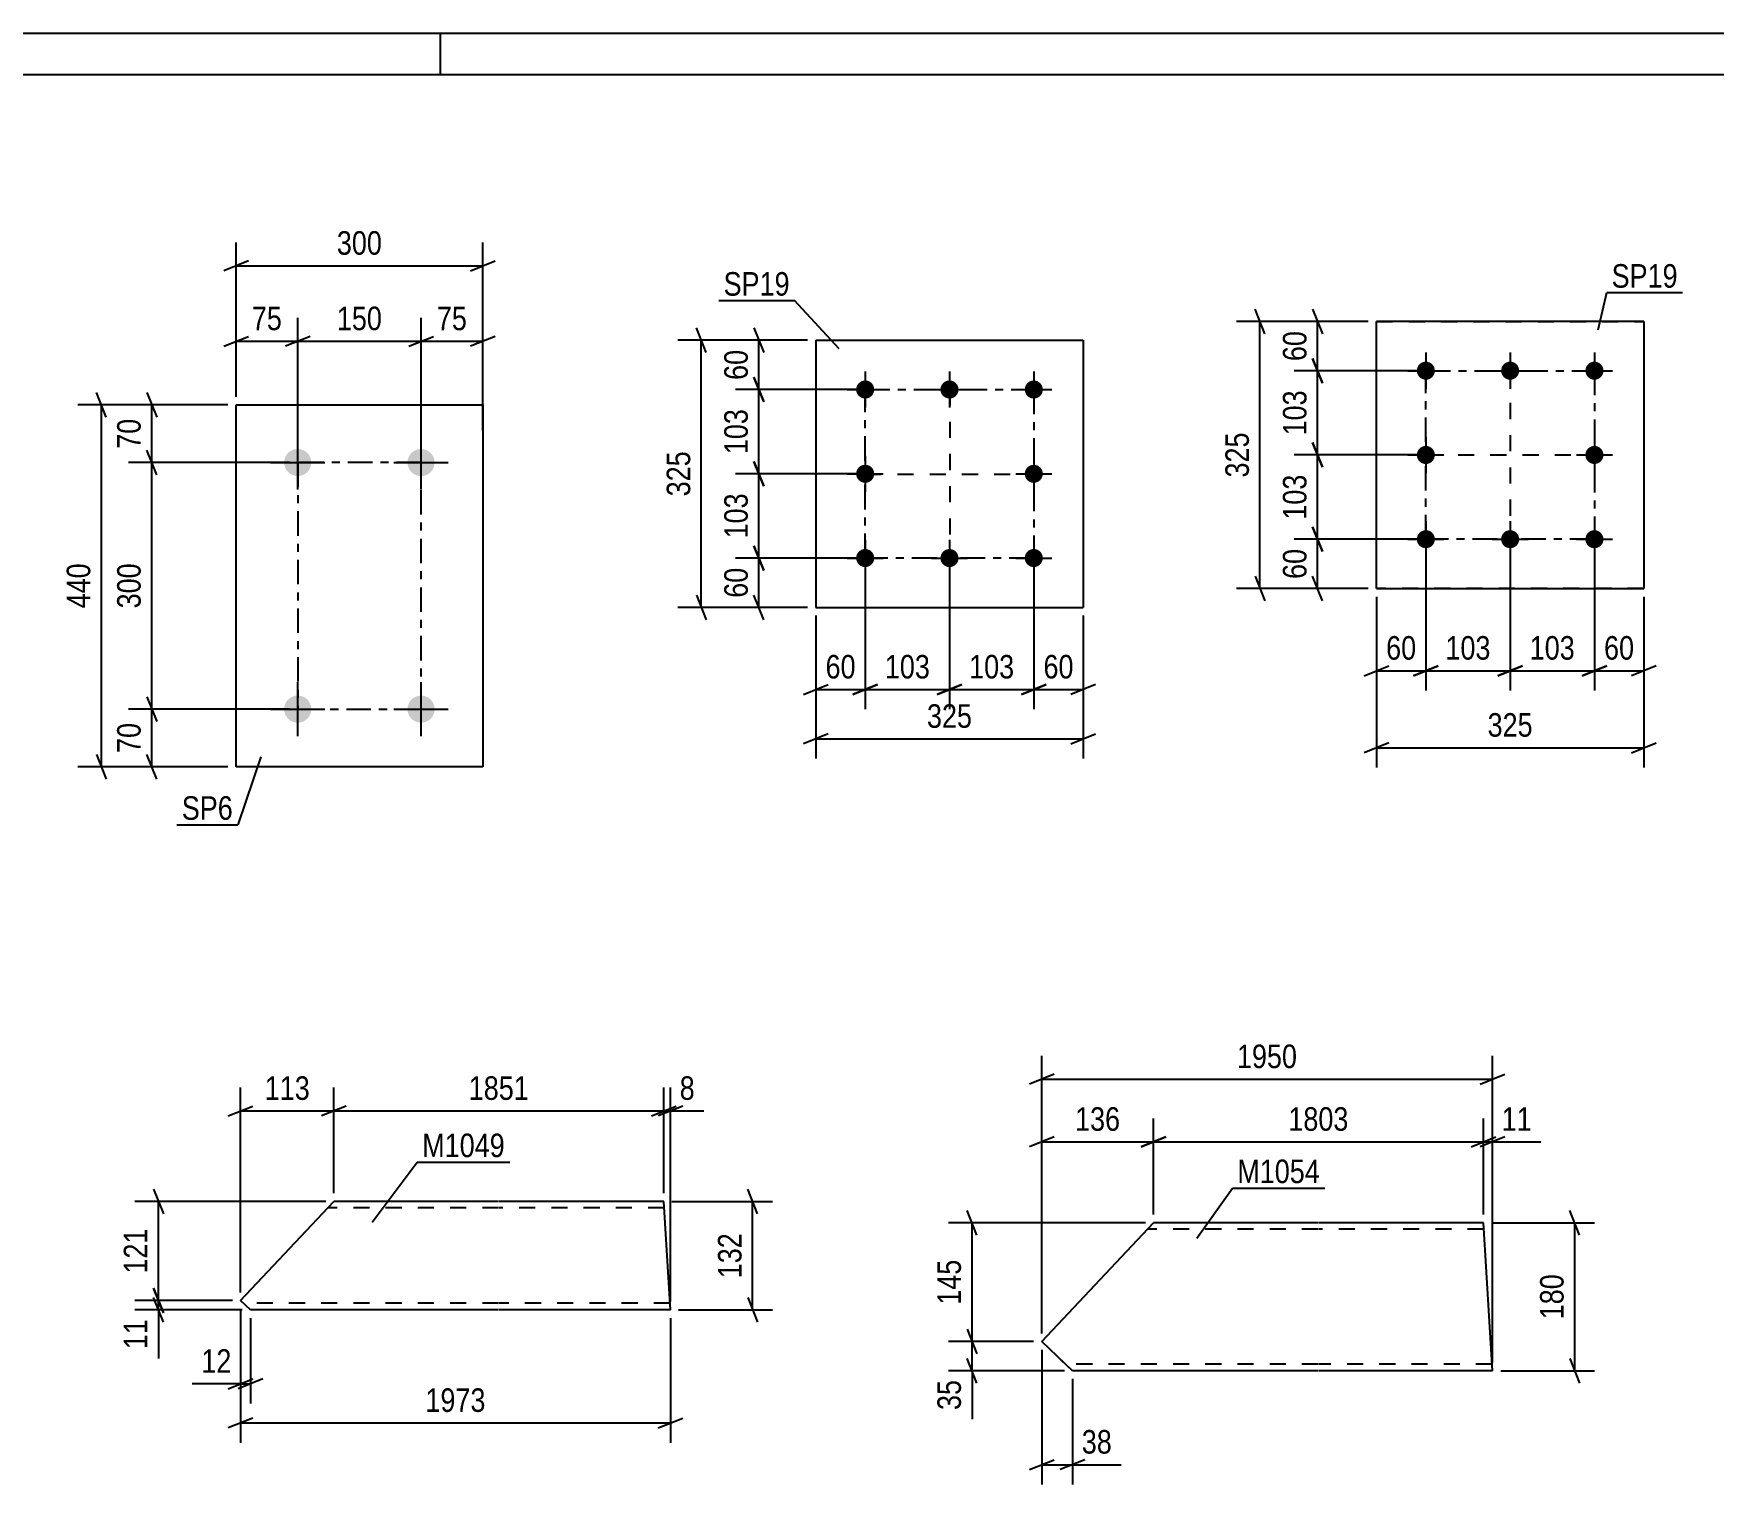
# Model space of a CAD drawing. Header units: millimetres. Extents: x 0 to 3655, y 0 to 1045.
# Drawn here: x 124.5 to 328.8, y 243.5 to 420 of the extents above; entities that cross this region are included whole.
import ezdxf

# ---------------------------------------------------------------- set-up
doc = ezdxf.new("R2010")
doc.units = ezdxf.units.MM
doc.linetypes.add('DXK_LINE_DOT2', pattern=[3.9198, 1.9599, -1.9599])
doc.linetypes.add('DXK_LINE_DOT3', pattern=[5.9187, 2.979, -0.9799, 0.9799, -0.9799])
doc.styles.add('Arial Narrow', font='ARIALN.TTF', dxfattribs={"height": 0.2})

# ---------------------------------------------------------------- blocks, each defined once
blk = doc.blocks.new('Unknown-570387827-1134')
at = {"color": 5, "linetype": 'Continuous'}
for p, q in [((594, 420), (0, 420)), ((174, 415), (174, 420)), ((589, 415), (5, 415))]:
    blk.add_line(p, q, dxfattribs=at)
blk = doc.blocks.new('Part-570387827-1963 - 1947')
at = {"color": 2, "linetype": 'Continuous'}
for p, q in [((247.12, 260.88), (260.73, 275.34)), ((280.73, 275.34), (260.73, 275.34)), ((300.83, 275.34), (280.83, 275.34)), ((301.94, 257.34), (300.83, 275.34)), ((250.88, 257.34), (247.12, 260.88)), ((280.73, 257.34), (250.88, 257.34)), ((301.94, 257.34), (280.83, 257.34))]:
    blk.add_line(p, q, dxfattribs=at)
at = {"color": 7, "linetype": 'DXK_LINE_DOT2'}
for p, q in [((280.73, 274.54), (259.98, 274.54)), ((300.88, 274.54), (280.83, 274.54)), ((250.88, 257.34), (249.18, 258.94)), ((280.73, 258.14), (250.03, 258.14)), ((301.89, 258.14), (280.83, 258.14)), ((301.89, 258.14), (301.88, 258.21))]:
    blk.add_line(p, q, dxfattribs=at)
blk = doc.blocks.new('Part-570387827-2317 - 2301')
at = {"color": 2, "linetype": 'Continuous'}
for p, q in [((149.71, 265.87), (161.06, 277.94)), ((181.06, 277.94), (161.06, 277.94)), ((201.16, 277.94), (181.16, 277.94)), ((201.97, 264.74), (201.16, 277.94)), ((150.91, 264.74), (149.71, 265.87)), ((181.06, 264.74), (150.91, 264.74)), ((201.97, 264.74), (181.16, 264.74))]:
    blk.add_line(p, q, dxfattribs=at)
at = {"color": 7, "linetype": 'DXK_LINE_DOT2'}
for p, q in [((181.06, 277.14), (160.31, 277.14)), ((201.21, 277.14), (181.16, 277.14)), ((201.92, 265.54), (201.92, 265.6)), ((181.06, 265.54), (150.06, 265.54)), ((201.92, 265.54), (181.16, 265.54))]:
    blk.add_line(p, q, dxfattribs=at)
blk = doc.blocks.new('Bolt-570387827-3365 - 3331')
at = {"linetype": 'Continuous'}
for points in [[(156.65, 369.47, -1), (156.65, 366.17, -1)], [(171.65, 369.47, -1), (171.65, 366.17, -1)], [(156.65, 339.47, -1), (156.65, 336.17, -1)], [(171.65, 339.47, -1), (171.65, 336.17, -1)]]:
    blk.add_hatch(color=1, dxfattribs=at).paths.add_polyline_path(points)
at = {"color": 1, "linetype": 'Continuous'}
for p, q in [((156.65, 364.52), (156.65, 371.12)), ((171.65, 364.52), (171.65, 371.12)), ((153.35, 367.82), (159.95, 367.82)), ((168.35, 367.82), (174.95, 367.82)), ((156.65, 334.52), (156.65, 341.12)), ((171.65, 334.52), (171.65, 341.12)), ((153.35, 337.82), (159.95, 337.82)), ((168.35, 337.82), (174.95, 337.82))]:
    blk.add_line(p, q, dxfattribs=at)
blk = doc.blocks.new('Part-570387827-3380 - 3331')
at = {"color": 2, "linetype": 'Continuous'}
for p, q in [((149.15, 330.82), (149.15, 374.82)), ((149.15, 374.82), (179.15, 374.82)), ((179.15, 374.82), (179.15, 330.82)), ((179.15, 330.82), (149.15, 330.82))]:
    blk.add_line(p, q, dxfattribs=at)
blk = doc.blocks.new('Part-570387827-3588 - 3539')
at = {"color": 2, "linetype": 'Continuous'}
for p, q in [((219.66, 382.7), (219.66, 350.2)), ((219.66, 382.7), (252.16, 382.7)), ((252.16, 382.7), (252.16, 350.2)), ((219.66, 350.2), (252.16, 350.2))]:
    blk.add_line(p, q, dxfattribs=at)
blk = doc.blocks.new('Bolt-570387827-3573 - 3539')
at = {"linetype": 'Continuous'}
for points in [[(225.66, 377.8, -1), (225.66, 375.6, -1)], [(235.91, 377.8, -1), (235.91, 375.6, -1)], [(246.16, 377.8, -1), (246.16, 375.6, -1)], [(225.66, 367.55, -1), (225.66, 365.35, -1)], [(246.16, 367.55, -1), (246.16, 365.35, -1)], [(225.66, 357.3, -1), (225.66, 355.1, -1)], [(235.91, 357.3, -1), (235.91, 355.1, -1)], [(246.16, 357.3, -1), (246.16, 355.1, -1)]]:
    blk.add_hatch(color=1, dxfattribs=at).paths.add_polyline_path(points)
at = {"color": 1, "linetype": 'Continuous'}
for p, q in [((225.66, 378.9), (225.66, 374.5)), ((235.91, 378.9), (235.91, 374.5)), ((246.16, 378.9), (246.16, 374.5)), ((223.46, 376.7), (227.86, 376.7)), ((233.71, 376.7), (238.11, 376.7)), ((243.96, 376.7), (248.36, 376.7)), ((225.66, 368.65), (225.66, 364.25)), ((246.16, 368.65), (246.16, 364.25)), ((223.46, 366.45), (227.86, 366.45)), ((243.96, 366.45), (248.36, 366.45)), ((225.66, 358.4), (225.66, 354)), ((235.91, 358.4), (235.91, 354)), ((246.16, 358.4), (246.16, 354)), ((223.46, 356.2), (227.86, 356.2)), ((233.71, 356.2), (238.11, 356.2)), ((243.96, 356.2), (248.36, 356.2))]:
    blk.add_line(p, q, dxfattribs=at)
blk = doc.blocks.new('Part-570387827-3705 - 3689')
at = {"color": 2, "linetype": 'Continuous'}
for p, q in [((287.84, 352.49), (287.84, 384.99)), ((320.34, 384.99), (287.84, 384.99)), ((320.34, 384.99), (320.34, 352.49)), ((287.84, 352.49), (320.34, 352.49))]:
    blk.add_line(p, q, dxfattribs=at)
at = {"color": 7, "linetype": 'DXK_LINE_DOT2'}
for p, q in [((287.84, 384.99), (320.34, 384.99)), ((320.34, 352.49), (287.84, 352.49))]:
    blk.add_line(p, q, dxfattribs=at)
blk = doc.blocks.new('Bolt-570387827-3738 - 3689')
at = {"linetype": 'Continuous'}
for points in [[(293.84, 380.09, -1), (293.84, 377.89, -1)], [(304.09, 380.09, -1), (304.09, 377.89, -1)], [(314.34, 380.09, -1), (314.34, 377.89, -1)], [(293.84, 369.84, -1), (293.84, 367.64, -1)], [(314.34, 369.84, -1), (314.34, 367.64, -1)], [(293.84, 359.59, -1), (293.84, 357.39, -1)], [(304.09, 359.59, -1), (304.09, 357.39, -1)], [(314.34, 359.59, -1), (314.34, 357.39, -1)]]:
    blk.add_hatch(color=1, dxfattribs=at).paths.add_polyline_path(points)
at = {"color": 1, "linetype": 'Continuous'}
for p, q in [((293.84, 381.19), (293.84, 376.79)), ((304.09, 381.19), (304.09, 376.79)), ((314.34, 381.19), (314.34, 376.79)), ((291.64, 378.99), (296.04, 378.99)), ((301.89, 378.99), (306.29, 378.99)), ((312.14, 378.99), (316.54, 378.99)), ((293.84, 370.94), (293.84, 366.54)), ((314.34, 370.94), (314.34, 366.54)), ((291.64, 368.74), (296.04, 368.74)), ((312.14, 368.74), (316.54, 368.74)), ((293.84, 360.69), (293.84, 356.29)), ((304.09, 360.69), (304.09, 356.29)), ((314.34, 360.69), (314.34, 356.29)), ((291.64, 358.49), (296.04, 358.49)), ((301.89, 358.49), (306.29, 358.49)), ((312.14, 358.49), (316.54, 358.49))]:
    blk.add_line(p, q, dxfattribs=at)
blk = doc.blocks.new('Rectangle-570387827-3465 - 3331')
at = {"color": 1, "linetype": 'DXK_LINE_DOT3'}
blk.add_lwpolyline([(156.65, 337.82), (171.65, 337.82), (171.65, 367.82), (156.65, 367.82), (156.65, 337.82)], close=True, dxfattribs=at)
blk = doc.blocks.new('Rectangle-570387827-3675 - 3539')
at = {"color": 1, "linetype": 'DXK_LINE_DOT3'}
blk.add_lwpolyline([(225.66, 376.7), (246.16, 376.7), (246.16, 356.2), (225.66, 356.2), (225.66, 376.7)], close=True, dxfattribs=at)
blk = doc.blocks.new('Rectangle-570387827-3825 - 3689')
at = {"color": 1, "linetype": 'DXK_LINE_DOT3'}
blk.add_lwpolyline([(293.84, 378.99), (314.34, 378.99), (314.34, 358.49), (293.84, 358.49), (293.84, 378.99)], close=True, dxfattribs=at)
blk = doc.blocks.new('Line-570387827-3668 - 3539')
at = {"color": 1, "linetype": 'DXK_LINE_DOT2'}
blk.add_line((235.96, 376.7), (235.96, 356.2), dxfattribs=at)
blk = doc.blocks.new('Line-570387827-3818 - 3689')
at = {"color": 1, "linetype": 'DXK_LINE_DOT2'}
blk.add_line((304.09, 378.99), (304.09, 358.49), dxfattribs=at)
blk = doc.blocks.new('Line-570387827-3661 - 3539')
at = {"color": 1, "linetype": 'DXK_LINE_DOT2'}
blk.add_line((225.66, 366.4), (246.16, 366.4), dxfattribs=at)
blk = doc.blocks.new('Line-570387827-3811 - 3689')
at = {"color": 1, "linetype": 'DXK_LINE_DOT2'}
blk.add_line((293.84, 368.74), (314.34, 368.74), dxfattribs=at)
blk = doc.blocks.new('StraightDimension-570387827-2035 - 1947')
at = {"color": 7, "linetype": 'Continuous'}
for p, q in [((247.12, 261.88), (247.12, 295.65)), ((301.94, 258.34), (301.94, 295.65)), ((248.62, 293.4), (245.62, 292.2)), ((247.12, 292.8), (301.94, 292.8)), ((300.44, 292.2), (303.44, 293.4))]:
    blk.add_line(p, q, dxfattribs=at)
at = {"color": 0}
blk.add_wipeout([(278.79, 293.55), (278.79, 297.75), (270.27, 297.75), (270.27, 293.55)], dxfattribs=at)
at = {"color": 3, "style": 'Arial Narrow'}
blk.add_text('1950', height=2.863, dxfattribs=at).set_placement((270.87, 294.15))
blk = doc.blocks.new('StraightDimension-570387827-10263 - 1947')
at = {"color": 7, "linetype": 'Continuous'}
for p, q in [((300.83, 276.34), (300.83, 288.03)), ((301.94, 258.34), (301.94, 288.03)), ((299.33, 284.58), (302.33, 285.78)), ((303.44, 285.78), (300.44, 284.58)), ((300.83, 285.18), (301.94, 285.18))]:
    blk.add_line(p, q, dxfattribs=at)
at = {"color": 0}
blk.add_wipeout([(307.32, 285.93), (307.32, 290.13), (302.46, 290.13), (302.46, 285.93)], dxfattribs=at)
at = {"color": 7, "linetype": 'Continuous'}
blk.add_line((301.94, 285.18), (307.84, 285.18), dxfattribs=at)
blk.add_line((301.94, 285.18), (307.84, 285.18), dxfattribs=at)
at = {"color": 3, "style": 'Arial Narrow'}
blk.add_text('11', height=2.863, dxfattribs=at).set_placement((303.06, 286.53))
blk = doc.blocks.new('StraightDimension-570387827-2046 - 1947')
at = {"color": 7, "linetype": 'Continuous'}
for p, q in [((312.54, 273.84), (311.34, 276.84)), ((301.83, 275.34), (314.34, 275.34)), ((311.94, 257.34), (311.94, 275.34)), ((311.34, 258.84), (312.54, 255.84)), ((302.94, 257.34), (314.34, 257.34))]:
    blk.add_line(p, q, dxfattribs=at)
at = {"color": 0}
blk.add_wipeout([(311.19, 269.69), (306.99, 269.69), (306.99, 263), (311.19, 263)], dxfattribs=at)
at = {"color": 3, "style": 'Arial Narrow'}
blk.add_text('180', height=2.863, rotation=90.0002, dxfattribs=at).set_placement((310.59, 263.6))
blk = doc.blocks.new('StraightDimension-570387827-10264 - 1947')
at = {"color": 7, "linetype": 'Continuous'}
for p, q in [((260.73, 276.34), (260.73, 288.03)), ((300.83, 276.34), (300.83, 288.03)), ((262.23, 285.78), (259.23, 284.58)), ((260.73, 285.18), (300.83, 285.18)), ((299.33, 284.58), (302.33, 285.78))]:
    blk.add_line(p, q, dxfattribs=at)
at = {"color": 0}
blk.add_wipeout([(285.04, 285.93), (285.04, 290.13), (276.52, 290.13), (276.52, 285.93)], dxfattribs=at)
at = {"color": 3, "style": 'Arial Narrow'}
blk.add_text('1803', height=2.863, dxfattribs=at).set_placement((277.12, 286.53))
blk = doc.blocks.new('StraightDimension-570387827-10265 - 1947')
at = {"color": 7, "linetype": 'Continuous'}
for p, q in [((247.12, 261.88), (247.12, 288.03)), ((260.73, 276.34), (260.73, 288.03)), ((248.62, 285.78), (245.62, 284.58)), ((247.12, 285.18), (260.73, 285.18)), ((259.23, 284.58), (262.23, 285.78))]:
    blk.add_line(p, q, dxfattribs=at)
at = {"color": 0}
blk.add_wipeout([(257.27, 285.93), (257.27, 290.13), (250.58, 290.13), (250.58, 285.93)], dxfattribs=at)
at = {"color": 3, "style": 'Arial Narrow'}
blk.add_text('136', height=2.863, dxfattribs=at).set_placement((251.18, 286.53))
blk = doc.blocks.new('StraightDimension-570387827-10419 - 1947')
at = {"color": 7, "linetype": 'Continuous'}
for p, q in [((239.25, 273.84), (238.05, 276.84)), ((259.73, 275.34), (235.8, 275.34)), ((238.65, 260.88), (238.65, 275.34)), ((238.05, 262.38), (239.25, 259.38)), ((246.12, 260.88), (235.8, 260.88))]:
    blk.add_line(p, q, dxfattribs=at)
at = {"color": 0}
blk.add_wipeout([(237.9, 271.45), (233.7, 271.45), (233.7, 264.77), (237.9, 264.77)], dxfattribs=at)
at = {"color": 3, "style": 'Arial Narrow'}
blk.add_text('145', height=2.863, rotation=90.0002, dxfattribs=at).set_placement((237.3, 265.37))
blk = doc.blocks.new('StraightDimension-570387827-10420 - 1947')
at = {"color": 7, "linetype": 'Continuous'}
for p, q in [((238.05, 262.38), (239.25, 259.38)), ((246.12, 260.88), (235.8, 260.88)), ((238.65, 257.34), (238.65, 260.88)), ((239.25, 255.84), (238.05, 258.84)), ((249.88, 257.34), (235.8, 257.34))]:
    blk.add_line(p, q, dxfattribs=at)
at = {"color": 0}
blk.add_wipeout([(237.9, 256.82), (233.7, 256.82), (233.7, 251.96), (237.9, 251.96)], dxfattribs=at)
at = {"color": 7, "linetype": 'Continuous'}
blk.add_line((238.65, 257.34), (238.65, 251.44), dxfattribs=at)
blk.add_line((238.65, 257.34), (238.65, 251.44), dxfattribs=at)
at = {"color": 3, "style": 'Arial Narrow'}
blk.add_text('35', height=2.863, rotation=90.0002, dxfattribs=at).set_placement((237.3, 252.56))
blk = doc.blocks.new('StraightDimension-570387827-10464 - 1947')
at = {"color": 7, "linetype": 'Continuous'}
for p, q in [((247.12, 259.88), (247.12, 243.51)), ((250.88, 256.34), (250.88, 243.51)), ((245.62, 245.31), (248.62, 246.51)), ((247.12, 245.91), (250.88, 245.91)), ((252.38, 246.51), (249.38, 245.31))]:
    blk.add_line(p, q, dxfattribs=at)
at = {"color": 0}
blk.add_wipeout([(256.26, 246.66), (256.26, 250.86), (251.4, 250.86), (251.4, 246.66)], dxfattribs=at)
at = {"color": 7, "linetype": 'Continuous'}
blk.add_line((250.88, 245.91), (256.78, 245.91), dxfattribs=at)
blk.add_line((250.88, 245.91), (256.78, 245.91), dxfattribs=at)
at = {"color": 3, "style": 'Arial Narrow'}
blk.add_text('38', height=2.863, dxfattribs=at).set_placement((252, 247.26))
blk = doc.blocks.new('StraightDimension-570387827-2401 - 2301')
at = {"color": 7, "linetype": 'Continuous'}
for p, q in [((202.16, 277.94), (214.37, 277.94)), ((212.57, 276.44), (211.37, 279.44)), ((211.97, 264.74), (211.97, 277.94)), ((211.37, 266.24), (212.57, 263.24)), ((202.97, 264.74), (214.37, 264.74))]:
    blk.add_line(p, q, dxfattribs=at)
at = {"color": 0}
blk.add_wipeout([(211.22, 274.68), (207.02, 274.68), (207.02, 267.99), (211.22, 267.99)], dxfattribs=at)
at = {"color": 3, "style": 'Arial Narrow'}
blk.add_text('132', height=2.863, rotation=90.0002, dxfattribs=at).set_placement((210.62, 268.59))
blk = doc.blocks.new('StraightDimension-570387827-2349 - 2301')
at = {"color": 7, "linetype": 'Continuous'}
for p, q in [((201.16, 278.94), (201.16, 291.79)), ((201.97, 265.74), (201.97, 291.79)), ((199.66, 288.34), (202.66, 289.54)), ((203.47, 289.54), (200.47, 288.34)), ((201.16, 288.94), (201.97, 288.94))]:
    blk.add_line(p, q, dxfattribs=at)
at = {"color": 0}
blk.add_wipeout([(205.52, 289.69), (205.52, 293.89), (202.5, 293.89), (202.5, 289.69)], dxfattribs=at)
at = {"color": 7, "linetype": 'Continuous'}
blk.add_line((201.97, 288.94), (206.05, 288.94), dxfattribs=at)
blk.add_line((201.97, 288.94), (206.05, 288.94), dxfattribs=at)
at = {"color": 3, "style": 'Arial Narrow'}
blk.add_text('8', height=2.86, dxfattribs=at).set_placement((203.1, 290.29))
blk = doc.blocks.new('StraightDimension-570387827-2333 - 2301')
at = {"color": 7, "linetype": 'Continuous'}
for p, q in [((161.06, 278.94), (161.06, 291.79)), ((201.16, 278.94), (201.16, 291.79)), ((162.56, 289.54), (159.56, 288.34)), ((161.06, 288.94), (201.16, 288.94)), ((199.66, 288.34), (202.66, 289.54))]:
    blk.add_line(p, q, dxfattribs=at)
at = {"color": 0}
blk.add_wipeout([(185.37, 289.69), (185.37, 293.89), (176.85, 293.89), (176.85, 289.69)], dxfattribs=at)
at = {"color": 3, "style": 'Arial Narrow'}
blk.add_text('1851', height=2.863, dxfattribs=at).set_placement((177.45, 290.29))
blk = doc.blocks.new('StraightDimension-570387827-2320 - 2301')
at = {"color": 7, "linetype": 'Continuous'}
for p, q in [((149.71, 266.87), (149.71, 291.79)), ((161.06, 278.94), (161.06, 291.79)), ((148.21, 288.34), (151.21, 289.54)), ((149.71, 288.94), (161.06, 288.94)), ((162.56, 289.54), (159.56, 288.34))]:
    blk.add_line(p, q, dxfattribs=at)
at = {"color": 0}
blk.add_wipeout([(158.73, 289.69), (158.73, 293.89), (152.04, 293.89), (152.04, 289.69)], dxfattribs=at)
at = {"color": 3, "style": 'Arial Narrow'}
blk.add_text('113', height=2.863, dxfattribs=at).set_placement((152.64, 290.29))
blk = doc.blocks.new('StraightDimension-570387827-2363 - 2301')
at = {"color": 7, "linetype": 'Continuous'}
for p, q in [((149.71, 264.87), (149.71, 253.34)), ((150.91, 263.74), (150.91, 253.34)), ((148.21, 255.14), (151.21, 256.34)), ((152.41, 256.34), (149.41, 255.14)), ((149.71, 255.74), (150.91, 255.74))]:
    blk.add_line(p, q, dxfattribs=at)
at = {"color": 0}
blk.add_wipeout([(149.19, 256.49), (149.19, 260.69), (144.33, 260.69), (144.33, 256.49)], dxfattribs=at)
at = {"color": 7, "linetype": 'Continuous'}
blk.add_line((149.71, 255.74), (143.8, 255.74), dxfattribs=at)
blk.add_line((149.71, 255.74), (143.8, 255.74), dxfattribs=at)
at = {"color": 3, "style": 'Arial Narrow'}
blk.add_text('12', height=2.863, dxfattribs=at).set_placement((144.93, 257.09))
blk = doc.blocks.new('StraightDimension-570387827-2390 - 2301')
at = {"color": 7, "linetype": 'Continuous'}
for p, q in [((149.71, 264.87), (149.71, 248.58)), ((201.97, 263.74), (201.97, 248.58)), ((151.21, 251.58), (148.21, 250.38)), ((200.47, 250.38), (203.47, 251.58)), ((149.71, 250.98), (201.97, 250.98))]:
    blk.add_line(p, q, dxfattribs=at)
at = {"color": 0}
blk.add_wipeout([(180.1, 251.73), (180.1, 255.93), (171.58, 255.93), (171.58, 251.73)], dxfattribs=at)
at = {"color": 3, "style": 'Arial Narrow'}
blk.add_text('1973', height=2.863, dxfattribs=at).set_placement((172.18, 252.33))
blk = doc.blocks.new('StraightDimension-570387827-2415 - 2301')
at = {"color": 7, "linetype": 'Continuous'}
for p, q in [((148.71, 265.87), (136.86, 265.87)), ((139.11, 267.37), (140.31, 264.37)), ((140.31, 263.24), (139.11, 266.24)), ((139.71, 264.74), (139.71, 265.87)), ((149.91, 264.74), (136.86, 264.74))]:
    blk.add_line(p, q, dxfattribs=at)
at = {"color": 0}
blk.add_wipeout([(138.96, 264.21), (134.76, 264.21), (134.76, 259.36), (138.96, 259.36)], dxfattribs=at)
at = {"color": 7, "linetype": 'Continuous'}
blk.add_line((139.71, 264.74), (139.71, 258.83), dxfattribs=at)
blk.add_line((139.71, 264.74), (139.71, 258.83), dxfattribs=at)
at = {"color": 3, "style": 'Arial Narrow'}
blk.add_text('11', height=2.863, rotation=90.0002, dxfattribs=at).set_placement((138.36, 259.96))
blk = doc.blocks.new('StraightDimension-570387827-2431 - 2301')
at = {"color": 7, "linetype": 'Continuous'}
for p, q in [((160.06, 277.94), (136.86, 277.94)), ((139.11, 279.44), (140.31, 276.44)), ((139.71, 265.87), (139.71, 277.94)), ((148.71, 265.87), (136.86, 265.87)), ((140.31, 264.37), (139.11, 267.37))]:
    blk.add_line(p, q, dxfattribs=at)
at = {"color": 0}
blk.add_wipeout([(138.96, 275.25), (134.76, 275.25), (134.76, 268.56), (138.96, 268.56)], dxfattribs=at)
at = {"color": 3, "style": 'Arial Narrow'}
blk.add_text('121', height=2.863, rotation=90.0002, dxfattribs=at).set_placement((138.36, 269.16))
blk = doc.blocks.new('StraightDimension-570387827-3424 - 3331')
at = {"color": 7, "linetype": 'Continuous'}
for p, q in [((133.37, 373.32), (132.17, 376.32)), ((148.15, 374.82), (129.92, 374.82)), ((132.77, 330.82), (132.77, 374.82)), ((132.17, 332.32), (133.37, 329.32)), ((148.15, 330.82), (129.92, 330.82))]:
    blk.add_line(p, q, dxfattribs=at)
at = {"color": 0}
blk.add_wipeout([(132.02, 356.16), (127.82, 356.16), (127.82, 349.48), (132.02, 349.48)], dxfattribs=at)
at = {"color": 3, "style": 'Arial Narrow'}
blk.add_text('440', height=2.863, rotation=90.0002, dxfattribs=at).set_placement((131.42, 350.08))
blk = doc.blocks.new('StraightDimension-570387827-3445 - 3331')
at = {"color": 7, "linetype": 'Continuous'}
for p, q in [((155.65, 367.82), (136.05, 367.82)), ((139.5, 366.32), (138.3, 369.32)), ((138.9, 337.82), (138.9, 367.82)), ((138.3, 339.32), (139.5, 336.32)), ((155.65, 337.82), (136.05, 337.82))]:
    blk.add_line(p, q, dxfattribs=at)
at = {"color": 0}
blk.add_wipeout([(138.15, 356.16), (133.95, 356.16), (133.95, 349.48), (138.15, 349.48)], dxfattribs=at)
at = {"color": 3, "style": 'Arial Narrow'}
blk.add_text('300', height=2.863, rotation=90.0002, dxfattribs=at).set_placement((137.55, 350.08))
blk = doc.blocks.new('StraightDimension-570387827-3435 - 3331')
at = {"color": 7, "linetype": 'Continuous'}
for p, q in [((138.3, 339.32), (139.5, 336.32)), ((155.65, 337.82), (136.05, 337.82)), ((138.9, 330.82), (138.9, 337.82)), ((139.5, 329.32), (138.3, 332.32)), ((148.15, 330.82), (136.05, 330.82))]:
    blk.add_line(p, q, dxfattribs=at)
at = {"color": 0}
blk.add_wipeout([(138.15, 336.75), (133.95, 336.75), (133.95, 331.89), (138.15, 331.89)], dxfattribs=at)
at = {"color": 3, "style": 'Arial Narrow'}
blk.add_text('70', height=2.863, rotation=90.0002, dxfattribs=at).set_placement((137.55, 332.49))
blk = doc.blocks.new('StraightDimension-570387827-3455 - 3331')
at = {"color": 7, "linetype": 'Continuous'}
for p, q in [((138.3, 376.32), (139.5, 373.32)), ((148.15, 374.82), (136.05, 374.82)), ((138.9, 367.82), (138.9, 374.82)), ((155.65, 367.82), (136.05, 367.82)), ((139.5, 366.32), (138.3, 369.32))]:
    blk.add_line(p, q, dxfattribs=at)
at = {"color": 0}
blk.add_wipeout([(138.15, 373.75), (133.95, 373.75), (133.95, 368.89), (138.15, 368.89)], dxfattribs=at)
at = {"color": 3, "style": 'Arial Narrow'}
blk.add_text('70', height=2.863, rotation=90.0002, dxfattribs=at).set_placement((137.55, 369.49))
blk = doc.blocks.new('StraightDimension-570387827-10200 - 3331')
at = {"color": 7, "linetype": 'Continuous'}
for p, q in [((171.65, 368.82), (171.65, 385.42)), ((179.15, 371.67), (179.15, 385.42)), ((170.15, 381.97), (173.15, 383.17)), ((171.65, 382.57), (179.15, 382.57)), ((180.65, 383.17), (177.65, 381.97))]:
    blk.add_line(p, q, dxfattribs=at)
at = {"color": 0}
blk.add_wipeout([(177.83, 383.32), (177.83, 387.52), (172.97, 387.52), (172.97, 383.32)], dxfattribs=at)
at = {"color": 3, "style": 'Arial Narrow'}
blk.add_text('75', height=2.863, dxfattribs=at).set_placement((173.57, 383.92))
blk = doc.blocks.new('StraightDimension-570387827-10201 - 3331')
at = {"color": 7, "linetype": 'Continuous'}
for p, q in [((156.65, 368.82), (156.65, 385.42)), ((171.65, 368.82), (171.65, 385.42)), ((158.15, 383.17), (155.15, 381.97)), ((156.65, 382.57), (171.65, 382.57)), ((170.15, 381.97), (173.15, 383.17))]:
    blk.add_line(p, q, dxfattribs=at)
at = {"color": 0}
blk.add_wipeout([(167.49, 383.32), (167.49, 387.52), (160.81, 387.52), (160.81, 383.32)], dxfattribs=at)
at = {"color": 3, "style": 'Arial Narrow'}
blk.add_text('150', height=2.863, dxfattribs=at).set_placement((161.41, 383.92))
blk = doc.blocks.new('StraightDimension-570387827-10202 - 3331')
at = {"color": 7, "linetype": 'Continuous'}
for p, q in [((149.15, 375.82), (149.15, 385.42)), ((156.65, 368.82), (156.65, 385.42)), ((147.65, 381.97), (150.65, 383.17)), ((149.15, 382.57), (156.65, 382.57)), ((158.15, 383.17), (155.15, 381.97))]:
    blk.add_line(p, q, dxfattribs=at)
at = {"color": 0}
blk.add_wipeout([(155.33, 383.32), (155.33, 387.52), (150.47, 387.52), (150.47, 383.32)], dxfattribs=at)
at = {"color": 3, "style": 'Arial Narrow'}
blk.add_text('75', height=2.863, dxfattribs=at).set_placement((151.07, 383.92))
blk = doc.blocks.new('StraightDimension-570387827-10231 - 3331')
at = {"color": 7, "linetype": 'Continuous'}
for p, q in [((149.15, 375.82), (149.15, 394.6)), ((179.15, 375.82), (179.15, 394.6)), ((150.65, 392.35), (147.65, 391.15)), ((177.65, 391.15), (180.65, 392.35)), ((149.15, 391.75), (179.15, 391.75))]:
    blk.add_line(p, q, dxfattribs=at)
at = {"color": 0}
blk.add_wipeout([(167.49, 392.5), (167.49, 396.7), (160.81, 396.7), (160.81, 392.5)], dxfattribs=at)
at = {"color": 3, "style": 'Arial Narrow'}
blk.add_text('300', height=2.863, dxfattribs=at).set_placement((161.41, 393.1))
blk = doc.blocks.new('StraightDimension-570387827-3604 - 3539')
at = {"color": 7, "linetype": 'Continuous'}
for p, q in [((212.13, 384.2), (213.33, 381.2)), ((218.66, 382.7), (209.88, 382.7)), ((212.73, 376.7), (212.73, 382.7)), ((213.33, 375.2), (212.13, 378.2)), ((224.66, 376.7), (209.88, 376.7))]:
    blk.add_line(p, q, dxfattribs=at)
at = {"color": 0}
blk.add_wipeout([(211.98, 382.13), (207.78, 382.13), (207.78, 377.27), (211.98, 377.27)], dxfattribs=at)
at = {"color": 3, "style": 'Arial Narrow'}
blk.add_text('60', height=2.863, rotation=90.0002, dxfattribs=at).set_placement((211.38, 377.87))
blk = doc.blocks.new('StraightDimension-570387827-3590 - 3539')
at = {"color": 7, "linetype": 'Continuous'}
for p, q in [((212.13, 357.7), (213.33, 354.7)), ((224.66, 356.2), (209.88, 356.2)), ((212.73, 350.2), (212.73, 356.2)), ((213.33, 348.7), (212.13, 351.7)), ((218.66, 350.2), (209.88, 350.2))]:
    blk.add_line(p, q, dxfattribs=at)
at = {"color": 0}
blk.add_wipeout([(211.98, 355.63), (207.78, 355.63), (207.78, 350.77), (211.98, 350.77)], dxfattribs=at)
at = {"color": 3, "style": 'Arial Narrow'}
blk.add_text('60', height=2.863, rotation=90.0002, dxfattribs=at).set_placement((211.38, 351.37))
blk = doc.blocks.new('StraightDimension-570387827-3615 - 3539')
at = {"color": 7, "linetype": 'Continuous'}
for p, q in [((225.66, 355.2), (225.66, 337.8)), ((219.66, 349.2), (219.66, 337.8)), ((218.16, 339.6), (221.16, 340.8)), ((219.66, 340.2), (225.66, 340.2)), ((227.16, 340.8), (224.16, 339.6))]:
    blk.add_line(p, q, dxfattribs=at)
at = {"color": 0}
blk.add_wipeout([(225.09, 340.95), (225.09, 345.15), (220.24, 345.15), (220.24, 340.95)], dxfattribs=at)
at = {"color": 3, "style": 'Arial Narrow'}
blk.add_text('60', height=2.863, dxfattribs=at).set_placement((220.84, 341.55))
blk = doc.blocks.new('StraightDimension-570387827-3629 - 3539')
at = {"color": 7, "linetype": 'Continuous'}
for p, q in [((246.16, 355.2), (246.16, 337.8)), ((252.16, 349.2), (252.16, 337.8)), ((244.66, 339.6), (247.66, 340.8)), ((246.16, 340.2), (252.16, 340.2)), ((253.66, 340.8), (250.66, 339.6))]:
    blk.add_line(p, q, dxfattribs=at)
at = {"color": 0}
blk.add_wipeout([(251.59, 340.95), (251.59, 345.15), (246.74, 345.15), (246.74, 340.95)], dxfattribs=at)
at = {"color": 3, "style": 'Arial Narrow'}
blk.add_text('60', height=2.863, dxfattribs=at).set_placement((247.34, 341.55))
blk = doc.blocks.new('StraightDimension-570387827-3640 - 3539')
at = {"color": 7, "linetype": 'Continuous'}
for p, q in [((219.66, 349.2), (219.66, 331.8)), ((252.16, 349.2), (252.16, 331.8)), ((221.16, 334.8), (218.16, 333.6)), ((219.66, 334.2), (252.16, 334.2)), ((250.66, 333.6), (253.66, 334.8))]:
    blk.add_line(p, q, dxfattribs=at)
at = {"color": 0}
blk.add_wipeout([(239.26, 334.95), (239.26, 339.15), (232.57, 339.15), (232.57, 334.95)], dxfattribs=at)
at = {"color": 3, "style": 'Arial Narrow'}
blk.add_text('325', height=2.863, dxfattribs=at).set_placement((233.17, 335.55))
blk = doc.blocks.new('StraightDimension-570387827-3651 - 3539')
at = {"color": 7, "linetype": 'Continuous'}
for p, q in [((206.33, 381.2), (205.13, 384.2)), ((218.66, 382.7), (202.88, 382.7)), ((205.73, 350.2), (205.73, 382.7)), ((205.13, 351.7), (206.33, 348.7)), ((218.66, 350.2), (202.88, 350.2))]:
    blk.add_line(p, q, dxfattribs=at)
at = {"color": 0}
blk.add_wipeout([(204.98, 369.79), (200.78, 369.79), (200.78, 363.11), (204.98, 363.11)], dxfattribs=at)
at = {"color": 3, "style": 'Arial Narrow'}
blk.add_text('325', height=2.863, rotation=90.0002, dxfattribs=at).set_placement((204.38, 363.71))
blk = doc.blocks.new('StraightDimension-570387827-7156 - 3539')
at = {"color": 7, "linetype": 'Continuous'}
for p, q in [((212.13, 367.95), (213.33, 364.95)), ((224.66, 366.45), (209.88, 366.45)), ((212.73, 356.2), (212.73, 366.45)), ((213.33, 354.7), (212.13, 357.7)), ((224.66, 356.2), (209.88, 356.2))]:
    blk.add_line(p, q, dxfattribs=at)
at = {"color": 0}
blk.add_wipeout([(211.98, 364.67), (207.78, 364.67), (207.78, 357.99), (211.98, 357.99)], dxfattribs=at)
at = {"color": 3, "style": 'Arial Narrow'}
blk.add_text('103', height=2.863, rotation=90.0002, dxfattribs=at).set_placement((211.38, 358.59))
blk = doc.blocks.new('StraightDimension-570387827-7158 - 3539')
at = {"color": 7, "linetype": 'Continuous'}
for p, q in [((212.13, 378.2), (213.33, 375.2)), ((224.66, 376.7), (209.88, 376.7)), ((212.73, 366.45), (212.73, 376.7)), ((213.33, 364.95), (212.13, 367.95)), ((224.66, 366.45), (209.88, 366.45))]:
    blk.add_line(p, q, dxfattribs=at)
at = {"color": 0}
blk.add_wipeout([(211.98, 374.92), (207.78, 374.92), (207.78, 368.24), (211.98, 368.24)], dxfattribs=at)
at = {"color": 3, "style": 'Arial Narrow'}
blk.add_text('103', height=2.863, rotation=90.0002, dxfattribs=at).set_placement((211.38, 368.84))
blk = doc.blocks.new('StraightDimension-570387827-7172 - 3539')
at = {"color": 7, "linetype": 'Continuous'}
for p, q in [((225.66, 355.2), (225.66, 337.8)), ((235.91, 355.2), (235.91, 337.8)), ((224.16, 339.6), (227.16, 340.8)), ((225.66, 340.2), (235.91, 340.2)), ((237.41, 340.8), (234.41, 339.6))]:
    blk.add_line(p, q, dxfattribs=at)
at = {"color": 0}
blk.add_wipeout([(234.13, 340.95), (234.13, 345.15), (227.45, 345.15), (227.45, 340.95)], dxfattribs=at)
at = {"color": 3, "style": 'Arial Narrow'}
blk.add_text('103', height=2.863, dxfattribs=at).set_placement((228.05, 341.55))
blk = doc.blocks.new('StraightDimension-570387827-7174 - 3539')
at = {"color": 7, "linetype": 'Continuous'}
for p, q in [((235.91, 355.2), (235.91, 337.8)), ((246.16, 355.2), (246.16, 337.8)), ((234.41, 339.6), (237.41, 340.8)), ((235.91, 340.2), (246.16, 340.2)), ((247.66, 340.8), (244.66, 339.6))]:
    blk.add_line(p, q, dxfattribs=at)
at = {"color": 0}
blk.add_wipeout([(244.38, 340.95), (244.38, 345.15), (237.7, 345.15), (237.7, 340.95)], dxfattribs=at)
at = {"color": 3, "style": 'Arial Narrow'}
blk.add_text('103', height=2.863, dxfattribs=at).set_placement((238.3, 341.55))
blk = doc.blocks.new('StraightDimension-570387827-3787 - 3689')
at = {"color": 7, "linetype": 'Continuous'}
for p, q in [((314.34, 357.49), (314.34, 340.09)), ((320.34, 351.49), (320.34, 340.09)), ((312.84, 341.89), (315.84, 343.09)), ((314.34, 342.49), (320.34, 342.49)), ((321.84, 343.09), (318.84, 341.89))]:
    blk.add_line(p, q, dxfattribs=at)
at = {"color": 0}
blk.add_wipeout([(319.77, 343.24), (319.77, 347.44), (314.91, 347.44), (314.91, 343.24)], dxfattribs=at)
at = {"color": 3, "style": 'Arial Narrow'}
blk.add_text('60', height=2.863, dxfattribs=at).set_placement((315.51, 343.84))
blk = doc.blocks.new('StraightDimension-570387827-3765 - 3689')
at = {"color": 7, "linetype": 'Continuous'}
for p, q in [((280.07, 386.49), (281.27, 383.49)), ((286.84, 384.99), (277.82, 384.99)), ((280.67, 378.99), (280.67, 384.99)), ((281.27, 377.49), (280.07, 380.49)), ((292.84, 378.99), (277.82, 378.99))]:
    blk.add_line(p, q, dxfattribs=at)
at = {"color": 0}
blk.add_wipeout([(279.92, 384.42), (275.72, 384.42), (275.72, 379.56), (279.92, 379.56)], dxfattribs=at)
at = {"color": 3, "style": 'Arial Narrow'}
blk.add_text('60', height=2.863, rotation=90.0002, dxfattribs=at).set_placement((279.32, 380.16))
blk = doc.blocks.new('StraightDimension-570387827-6749 - 3689')
at = {"color": 7, "linetype": 'Continuous'}
for p, q in [((304.09, 357.49), (304.09, 340.09)), ((314.34, 357.49), (314.34, 340.09)), ((302.59, 341.89), (305.59, 343.09)), ((304.09, 342.49), (314.34, 342.49)), ((315.84, 343.09), (312.84, 341.89))]:
    blk.add_line(p, q, dxfattribs=at)
at = {"color": 0}
blk.add_wipeout([(312.56, 343.24), (312.56, 347.44), (305.87, 347.44), (305.87, 343.24)], dxfattribs=at)
at = {"color": 3, "style": 'Arial Narrow'}
blk.add_text('103', height=2.863, dxfattribs=at).set_placement((306.47, 343.84))
blk = doc.blocks.new('StraightDimension-570387827-3740 - 3689')
at = {"color": 7, "linetype": 'Continuous'}
for p, q in [((274.27, 383.49), (273.07, 386.49)), ((286.84, 384.99), (270.82, 384.99)), ((273.67, 352.49), (273.67, 384.99)), ((273.07, 353.99), (274.27, 350.99)), ((286.84, 352.49), (270.82, 352.49))]:
    blk.add_line(p, q, dxfattribs=at)
at = {"color": 0}
blk.add_wipeout([(272.92, 372.08), (268.72, 372.08), (268.72, 365.4), (272.92, 365.4)], dxfattribs=at)
at = {"color": 3, "style": 'Arial Narrow'}
blk.add_text('325', height=2.863, rotation=90.0002, dxfattribs=at).set_placement((272.32, 366))
blk = doc.blocks.new('StraightDimension-570387827-3751 - 3689')
at = {"color": 7, "linetype": 'Continuous'}
for p, q in [((280.07, 359.99), (281.27, 356.99)), ((292.84, 358.49), (277.82, 358.49)), ((280.67, 352.49), (280.67, 358.49)), ((281.27, 350.99), (280.07, 353.99)), ((286.84, 352.49), (277.82, 352.49))]:
    blk.add_line(p, q, dxfattribs=at)
at = {"color": 0}
blk.add_wipeout([(279.92, 357.92), (275.72, 357.92), (275.72, 353.06), (279.92, 353.06)], dxfattribs=at)
at = {"color": 3, "style": 'Arial Narrow'}
blk.add_text('60', height=2.863, rotation=90.0002, dxfattribs=at).set_placement((279.32, 353.66))
blk = doc.blocks.new('StraightDimension-570387827-3776 - 3689')
at = {"color": 7, "linetype": 'Continuous'}
for p, q in [((287.84, 351.49), (287.84, 330.72)), ((320.34, 351.49), (320.34, 330.72)), ((289.34, 333.72), (286.34, 332.52)), ((287.84, 333.12), (320.34, 333.12)), ((318.84, 332.52), (321.84, 333.72))]:
    blk.add_line(p, q, dxfattribs=at)
at = {"color": 0}
blk.add_wipeout([(307.43, 333.87), (307.43, 338.07), (300.75, 338.07), (300.75, 333.87)], dxfattribs=at)
at = {"color": 3, "style": 'Arial Narrow'}
blk.add_text('325', height=2.863, dxfattribs=at).set_placement((301.35, 334.47))
blk = doc.blocks.new('StraightDimension-570387827-6725 - 3689')
at = {"color": 7, "linetype": 'Continuous'}
for p, q in [((280.07, 370.24), (281.27, 367.24)), ((292.84, 368.74), (277.82, 368.74)), ((280.67, 358.49), (280.67, 368.74)), ((281.27, 356.99), (280.07, 359.99)), ((292.84, 358.49), (277.82, 358.49))]:
    blk.add_line(p, q, dxfattribs=at)
at = {"color": 0}
blk.add_wipeout([(279.92, 366.96), (275.72, 366.96), (275.72, 360.27), (279.92, 360.27)], dxfattribs=at)
at = {"color": 3, "style": 'Arial Narrow'}
blk.add_text('103', height=2.863, rotation=90.0002, dxfattribs=at).set_placement((279.32, 360.87))
blk = doc.blocks.new('StraightDimension-570387827-3801 - 3689')
at = {"color": 7, "linetype": 'Continuous'}
for p, q in [((293.84, 357.49), (293.84, 340.09)), ((287.84, 351.49), (287.84, 340.09)), ((286.34, 341.89), (289.34, 343.09)), ((287.84, 342.49), (293.84, 342.49)), ((295.34, 343.09), (292.34, 341.89))]:
    blk.add_line(p, q, dxfattribs=at)
at = {"color": 0}
blk.add_wipeout([(293.27, 343.24), (293.27, 347.44), (288.41, 347.44), (288.41, 343.24)], dxfattribs=at)
at = {"color": 3, "style": 'Arial Narrow'}
blk.add_text('60', height=2.863, dxfattribs=at).set_placement((289.01, 343.84))
blk = doc.blocks.new('StraightDimension-570387827-6727 - 3689')
at = {"color": 7, "linetype": 'Continuous'}
for p, q in [((280.07, 380.49), (281.27, 377.49)), ((292.84, 378.99), (277.82, 378.99)), ((280.67, 368.74), (280.67, 378.99)), ((281.27, 367.24), (280.07, 370.24)), ((292.84, 368.74), (277.82, 368.74))]:
    blk.add_line(p, q, dxfattribs=at)
at = {"color": 0}
blk.add_wipeout([(279.92, 377.21), (275.72, 377.21), (275.72, 370.52), (279.92, 370.52)], dxfattribs=at)
at = {"color": 3, "style": 'Arial Narrow'}
blk.add_text('103', height=2.863, rotation=90.0002, dxfattribs=at).set_placement((279.32, 371.12))
blk = doc.blocks.new('StraightDimension-570387827-6747 - 3689')
at = {"color": 7, "linetype": 'Continuous'}
for p, q in [((293.84, 357.49), (293.84, 340.09)), ((304.09, 357.49), (304.09, 340.09)), ((292.34, 341.89), (295.34, 343.09)), ((293.84, 342.49), (304.09, 342.49)), ((305.59, 343.09), (302.59, 341.89))]:
    blk.add_line(p, q, dxfattribs=at)
at = {"color": 0}
blk.add_wipeout([(302.31, 343.24), (302.31, 347.44), (295.62, 347.44), (295.62, 343.24)], dxfattribs=at)
at = {"color": 3, "style": 'Arial Narrow'}
blk.add_text('103', height=2.863, dxfattribs=at).set_placement((296.22, 343.84))
blk = doc.blocks.new('Mark-570387827-1959 - 1947')
at = {"color": 0}
blk.add_wipeout([(280.96, 280.16), (280.96, 283.16), (270.91, 283.16), (270.91, 280.16)], dxfattribs=at)
blk.add_wipeout([(280.96, 280.16), (280.96, 283.16), (270.91, 283.16), (270.91, 280.16)], dxfattribs=at)
at = {"color": 30, "linetype": 'Continuous'}
for p, q in [((265.98, 273.48), (270.31, 279.56)), ((270.31, 279.56), (281.56, 279.56))]:
    blk.add_line(p, q, dxfattribs=at)
at = {"color": 3, "style": 'Arial Narrow'}
blk.add_text('M1054', height=2.863, dxfattribs=at).set_placement((270.91, 280.16))
blk = doc.blocks.new('Mark-570387827-2313 - 2301')
at = {"color": 0}
blk.add_wipeout([(181.85, 283.32), (181.85, 286.32), (171.79, 286.32), (171.79, 283.32)], dxfattribs=at)
blk.add_wipeout([(181.85, 283.32), (181.85, 286.32), (171.79, 286.32), (171.79, 283.32)], dxfattribs=at)
at = {"color": 30, "linetype": 'Continuous'}
for p, q in [((165.7, 275.42), (171.19, 282.72)), ((171.19, 282.72), (182.45, 282.72))]:
    blk.add_line(p, q, dxfattribs=at)
at = {"color": 3, "style": 'Arial Narrow'}
blk.add_text('M1049', height=2.863, dxfattribs=at).set_placement((171.79, 283.32))
blk = doc.blocks.new('Mark-570387827-3376 - 3331')
at = {"color": 0}
blk.add_wipeout([(148.76, 324.36), (148.76, 327.36), (142.55, 327.36), (142.55, 324.36)], dxfattribs=at)
blk.add_wipeout([(148.76, 324.36), (148.76, 327.36), (142.55, 327.36), (142.55, 324.36)], dxfattribs=at)
at = {"color": 30, "linetype": 'Continuous'}
for p in [(152.15, 332.02), (141.95, 323.76)]:
    blk.add_line(p, (149.36, 323.76), dxfattribs=at)
at = {"color": 3, "style": 'Arial Narrow'}
blk.add_text('SP6', height=2.863, dxfattribs=at).set_placement((142.55, 324.36))
blk = doc.blocks.new('Mark-570387827-3584 - 3539')
at = {"color": 0}
blk.add_wipeout([(216.47, 388.12), (216.47, 391.12), (208.44, 391.12), (208.44, 388.12)], dxfattribs=at)
blk.add_wipeout([(216.47, 388.12), (216.47, 391.12), (208.44, 391.12), (208.44, 388.12)], dxfattribs=at)
at = {"color": 30, "linetype": 'Continuous'}
for p in [(207.84, 387.52), (222.49, 381.65)]:
    blk.add_line(p, (217.07, 387.52), dxfattribs=at)
at = {"color": 3, "style": 'Arial Narrow'}
blk.add_text('SP19', height=2.863, dxfattribs=at).set_placement((208.44, 388.12))
blk = doc.blocks.new('Mark-570387827-3701 - 3689')
at = {"color": 0}
blk.add_wipeout([(324.47, 389.09), (324.47, 392.09), (316.43, 392.09), (316.43, 389.09)], dxfattribs=at)
blk.add_wipeout([(324.47, 389.09), (324.47, 392.09), (316.43, 392.09), (316.43, 389.09)], dxfattribs=at)
at = {"color": 30, "linetype": 'Continuous'}
for p, q in [((314.78, 383.95), (315.83, 388.49)), ((315.83, 388.49), (325.07, 388.49))]:
    blk.add_line(p, q, dxfattribs=at)
at = {"color": 3, "style": 'Arial Narrow'}
blk.add_text('SP19', height=2.863, dxfattribs=at).set_placement((316.43, 389.09))

msp = doc.modelspace()

# ---------------------------------------------------------------- block references
for name in ['Unknown-570387827-1134', 'Part-570387827-3705 - 3689', 'Part-570387827-3588 - 3539', 'Bolt-570387827-3738 - 3689', 'Bolt-570387827-3573 - 3539', 'Rectangle-570387827-3825 - 3689', 'Line-570387827-3818 - 3689', 'Rectangle-570387827-3675 - 3539', 'Line-570387827-3668 - 3539', 'Part-570387827-3380 - 3331', 'Bolt-570387827-3365 - 3331', 'Rectangle-570387827-3465 - 3331', 'Line-570387827-3811 - 3689', 'Line-570387827-3661 - 3539', 'Part-570387827-2317 - 2301', 'Part-570387827-1963 - 1947']:
    msp.add_blockref(name, (0, 0))

# ---------------------------------------------------------------- next in the draw order: block references
for name in ['Mark-570387827-3701 - 3689', 'StraightDimension-570387827-10200 - 3331', 'StraightDimension-570387827-3765 - 3689', 'StraightDimension-570387827-3604 - 3539', 'StraightDimension-570387827-3424 - 3331', 'StraightDimension-570387827-3590 - 3539', 'StraightDimension-570387827-3787 - 3689', 'StraightDimension-570387827-3629 - 3539', 'StraightDimension-570387827-2035 - 1947', 'StraightDimension-570387827-2401 - 2301', 'StraightDimension-570387827-2363 - 2301']:
    msp.add_blockref(name, (0, 0))

# ---------------------------------------------------------------- next in the draw order: block references
for name in ['StraightDimension-570387827-3740 - 3689', 'StraightDimension-570387827-3445 - 3331', 'StraightDimension-570387827-6749 - 3689', 'StraightDimension-570387827-3615 - 3539', 'StraightDimension-570387827-2349 - 2301', 'StraightDimension-570387827-10263 - 1947']:
    msp.add_blockref(name, (0, 0))

# ---------------------------------------------------------------- next in the draw order: block references
for name in ['StraightDimension-570387827-3455 - 3331', 'StraightDimension-570387827-3751 - 3689', 'StraightDimension-570387827-3640 - 3539', 'StraightDimension-570387827-3435 - 3331', 'StraightDimension-570387827-2333 - 2301', 'StraightDimension-570387827-2046 - 1947', 'StraightDimension-570387827-2390 - 2301']:
    msp.add_blockref(name, (0, 0))

# ---------------------------------------------------------------- next in the draw order: block references
for name in ['StraightDimension-570387827-10201 - 3331', 'StraightDimension-570387827-3651 - 3539', 'StraightDimension-570387827-6725 - 3689', 'StraightDimension-570387827-3776 - 3689', 'Mark-570387827-3376 - 3331', 'StraightDimension-570387827-2320 - 2301', 'StraightDimension-570387827-10264 - 1947', 'Mark-570387827-2313 - 2301']:
    msp.add_blockref(name, (0, 0))

# ---------------------------------------------------------------- next in the draw order: block references
for name in ['Mark-570387827-3584 - 3539', 'StraightDimension-570387827-10202 - 3331', 'StraightDimension-570387827-6727 - 3689', 'StraightDimension-570387827-7156 - 3539', 'StraightDimension-570387827-3801 - 3689', 'StraightDimension-570387827-10265 - 1947', 'Mark-570387827-1959 - 1947', 'StraightDimension-570387827-2415 - 2301']:
    msp.add_blockref(name, (0, 0))

# ---------------------------------------------------------------- next in the draw order: block references
for name in ['StraightDimension-570387827-10231 - 3331', 'StraightDimension-570387827-7158 - 3539', 'StraightDimension-570387827-6747 - 3689', 'StraightDimension-570387827-7172 - 3539', 'StraightDimension-570387827-2431 - 2301', 'StraightDimension-570387827-10419 - 1947']:
    msp.add_blockref(name, (0, 0))

# ---------------------------------------------------------------- next in the draw order: block references
for name in ['StraightDimension-570387827-7174 - 3539', 'StraightDimension-570387827-10420 - 1947']:
    msp.add_blockref(name, (0, 0))

# ---------------------------------------------------------------- next in the draw order: block references
msp.add_blockref('StraightDimension-570387827-10464 - 1947', (0, 0))

doc.saveas('drawing.dxf')
